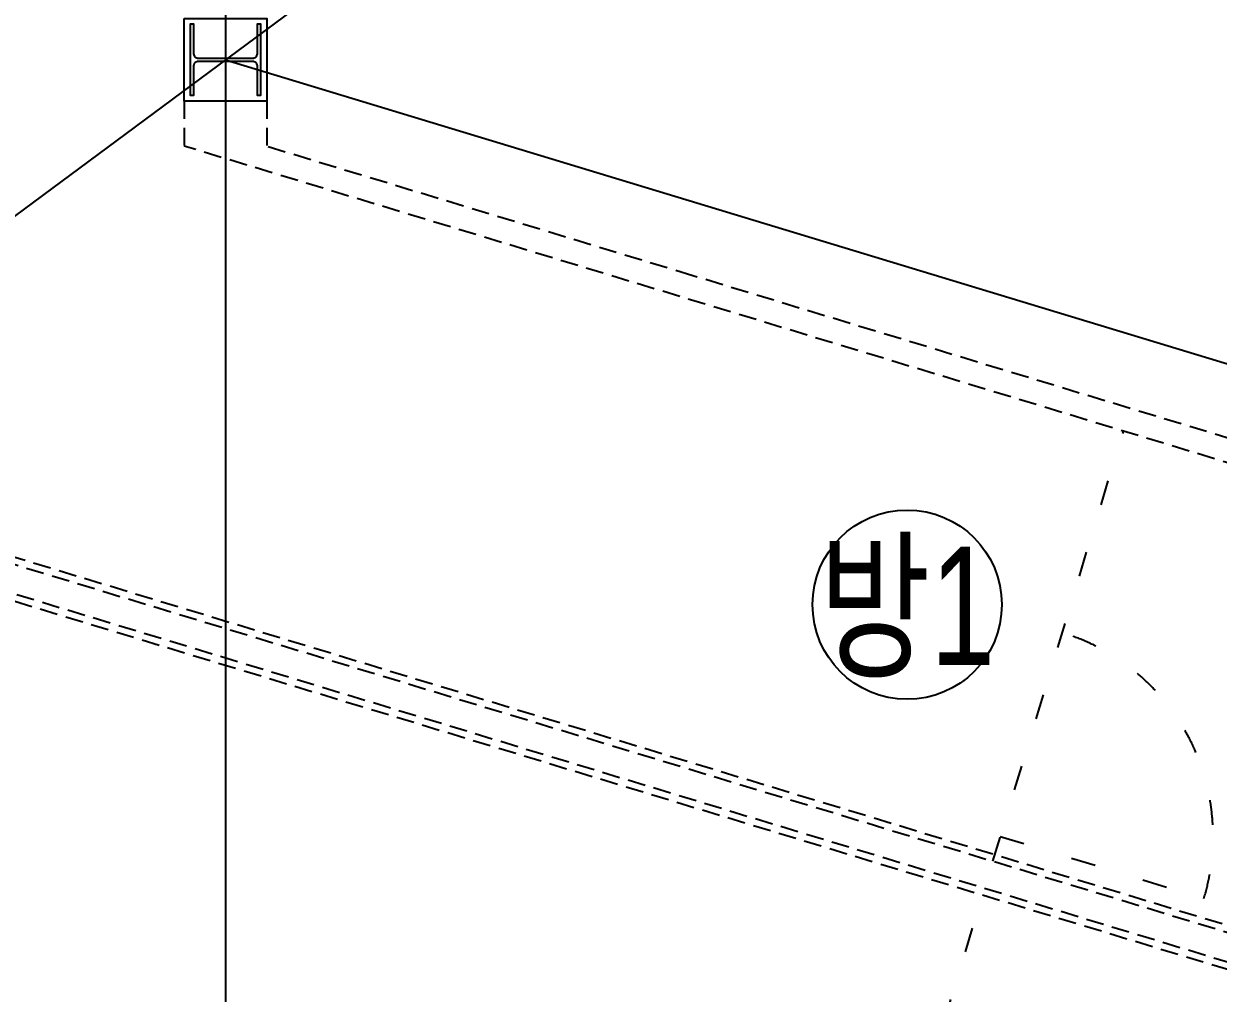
# Model space of a CAD drawing. Header units: metres. Extents: x 854089 to 1083578, y 553449 to 701949.
# Drawn here: x 911291 to 916339, y 605394 to 609490 of the extents above; entities that cross this region are included whole.
import ezdxf
from ezdxf.enums import TextEntityAlignment as Align

# ---------------------------------------------------------------- set-up
doc = ezdxf.new("R2010")
doc.units = ezdxf.units.M
doc.header["$LTSCALE"] = 300
doc.linetypes.add('HID1', pattern=[0.375, 0.25, -0.125])
doc.linetypes.add('HIDDEN-1', pattern=[1.4, 0.35, -0.7, 0.35])
for name, color, linetype in [('A-CEN-1', 1, 'Continuous'), ('A-CON', 2, 'Continuous'), ('A-WAL-DW', 7, 'Continuous'), ('fire shutter', 2, 'Continuous'), ('STEL', 3, 'Continuous'), ('Text-방', 7, 'Continuous')]:
    doc.layers.add(name, color=color, linetype=linetype)
doc.styles.add('TEXT(돋음)', font='')
doc.styles.get('TEXT(돋음)').set_extended_font_data('Dotum')

msp = doc.modelspace()

# ---------------------------------------------------------------- linework, layer by layer
at = {"layer": 'A-CEN-1', "linetype": 'Continuous'}
for p, q in [((912143.4, 681575.2), (912143.4, 602442.2)), ((921064.2, 615954.4), (901322.6, 601314.4)), ((912143.4, 609338.9), (962541.5, 594046))]:
    msp.add_line(p, q, dxfattribs=at)
at = {"layer": 'A-CON', "elevation": 0}
msp.add_lwpolyline([(911968.4, 609513.9), (912318.4, 609513.9), (912318.4, 609163.9), (911968.4, 609163.9)], close=True, dxfattribs=at)
at = {"layer": 'A-WAL-DW', "color": 251, "linetype": 'HID1'}
for p, q in [((911968.4, 609163.9, 0), (911968.4, 608974, 0)), ((912318.4, 609163.9, 0), (912318.5, 608972.3, 0)), ((916862.4, 607489, 0), (911968.4, 608974, 0)), ((914118.4, 608426.1, 0), (912318.5, 608972.3, 0)), ((916829.1, 607603.6, 0), (914118.4, 608426.1, 0)), ((910118.3, 607549.8, 0), (916535.7, 605603.2, 0)), ((910148.3, 607572.1, 0), (916544.1, 605630.7, 0)), ((916492, 605459, 0), (909924.2, 607451.8, 0)), ((916500.7, 605487.7, 0), (909945.1, 607476.8, 0))]:
    msp.add_line(p, q, dxfattribs=at)
at = {"layer": 'fire shutter', "color": 2, "linetype": 'HIDDEN-1'}
for p, q in [((915387.1, 605950.9), (915939, 607768.9)), ((913898.5, 601047), (915329.1, 605759.5))]:
    msp.add_line(p, q, dxfattribs=at)
msp.add_lwpolyline([(915418.2, 606056.4), (916279.1, 605794.1, 0.414214), (915680.5, 606917.3, 1)], format="xyb", dxfattribs=at)
at = {"layer": 'STEL', "elevation": 0}
msp.add_lwpolyline([(912276.6, 609363.5, -0.414214), (912257.4, 609344.3), (912029.4, 609344.3, -0.414214), (912010.2, 609363.5), (912010.2, 609488.9), (911993.4, 609488.9), (911993.4, 609188.9), (912010.2, 609188.9), (912010.2, 609314.3, -0.414214), (912029.4, 609333.5), (912257.4, 609333.5, -0.414214), (912276.6, 609314.3), (912276.6, 609188.9), (912293.4, 609188.9), (912293.4, 609488.9), (912276.6, 609488.9)], format="xyb", close=True, dxfattribs=at)
at = {"layer": 'Text-방', "color": 1}
msp.add_circle((915024.8, 607035.7), 400, dxfattribs=at)

# ---------------------------------------------------------------- texts
at = {"layer": 'Text-방', "style": 'TEXT(돋음)', "width": 0.75}
msp.add_text('방1', height=500, dxfattribs=at).set_placement((915024.8, 607030.3), align=Align.MIDDLE_CENTER)

doc.saveas('drawing.dxf')
